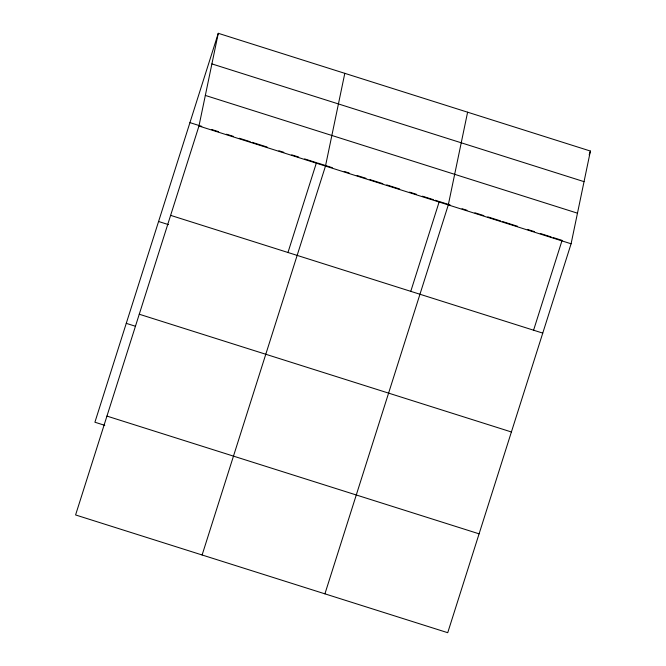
<?xml version="1.0" encoding="UTF-8"?>
<svg xmlns="http://www.w3.org/2000/svg" width="666" height="666" viewBox="0 0 666 666"><rect width="100%" height="100%" fill="white"/><g stroke="black" fill="none" stroke-linecap="round" stroke-linejoin="round"><path stroke-width="1" d="M198.959 126.032L218.273 33.3L590.417 151.049L571.095 243.781L447.727 632.7L75.583 514.951L198.959 126.032L571.095 243.781M344.805 73.335L325.483 166.067L202.114 554.986M467.607 112.188L448.293 204.928L324.916 593.847M218.273 33.3L94.905 422.219L104.787 425.349M287.928 252.63L316.467 162.662M410.731 291.483L439.269 201.515L450.166 204.962M533.541 330.336L562.079 240.376L553.163 237.554M589.169 154.97L590.417 151.049M211.896 63.903L584.04 181.651M205.328 95.429L577.472 213.178M189.935 122.627L201.798 126.382M211.688 129.504L218.606 131.693M226.515 134.199L233.433 136.388M239.36 138.262L250.233 141.708M252.214 142.333L267.041 147.019M278.904 150.774L283.849 152.339M291.75 154.845L298.676 157.034M304.603 158.908L315.476 162.346M317.457 162.97L332.309 167.674M344.197 171.437L349.15 173.002M357.068 175.508L365.984 178.33M369.946 179.579L382.825 183.658M386.78 184.907L399.658 188.986M409.565 192.116L416.491 194.305M422.435 196.187L433.333 199.634M435.314 200.266L438.286 201.207M462.054 208.724L466.999 210.29M474.925 212.795L483.841 215.618M487.803 216.875L500.674 220.945M502.655 221.57L517.515 226.274M527.414 229.404L534.348 231.601M540.293 233.475L551.182 236.921M170.621 215.359L542.765 333.108M158.575 221.495L168.456 224.617M139.261 314.227L511.405 431.976M126.265 323.351L135.156 326.165M106.943 416.092L479.087 533.832"/></g></svg>
